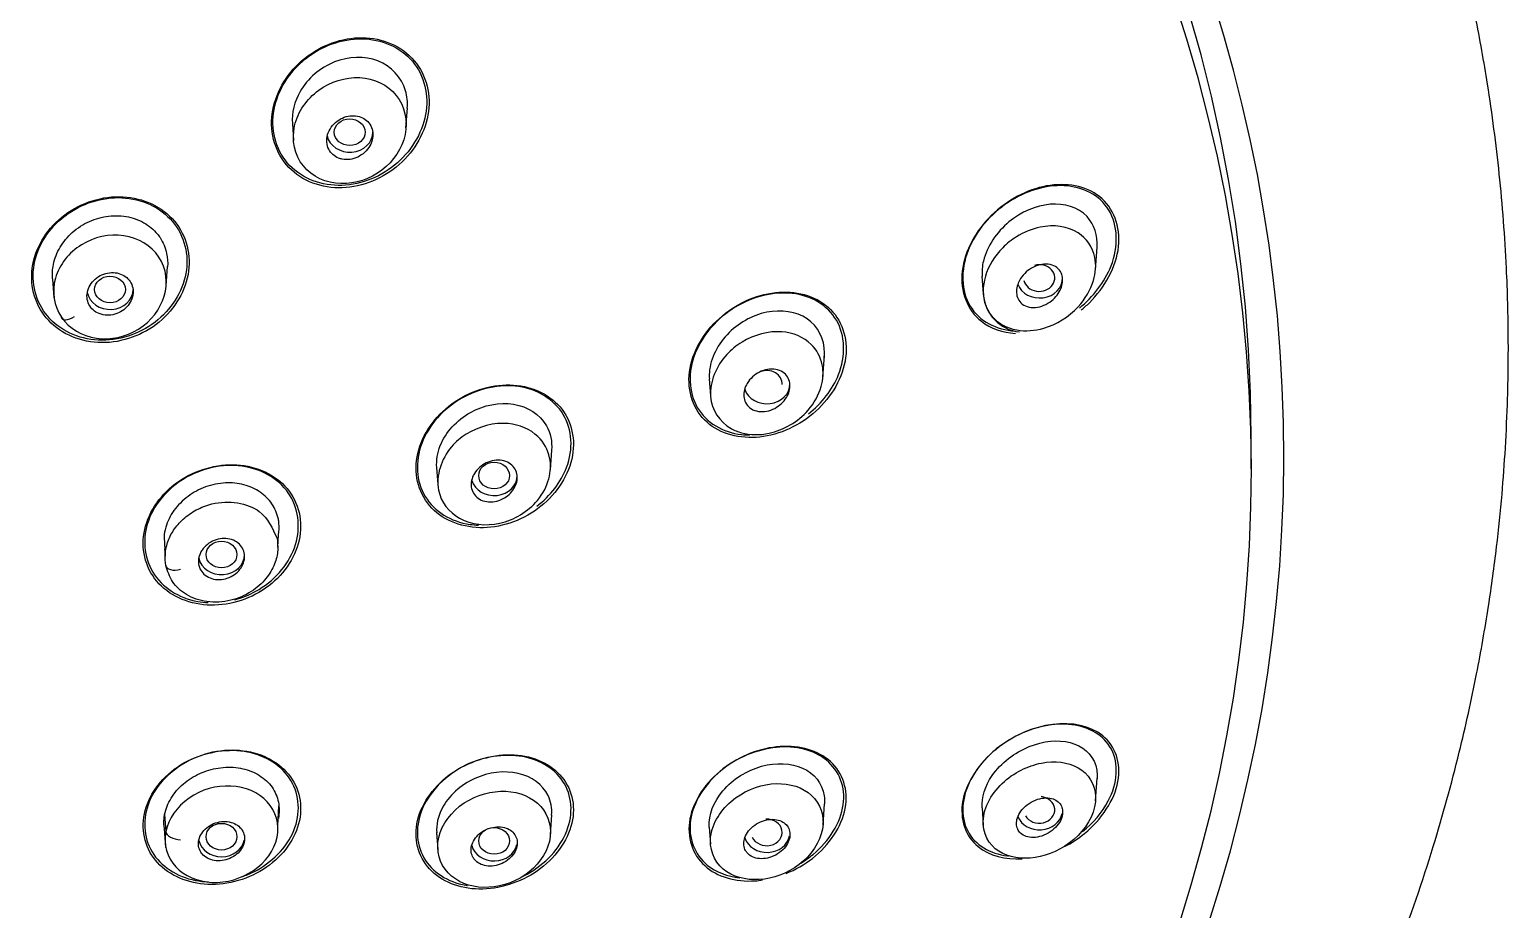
# Model space of a CAD drawing. Header units: millimetres. Extents: x -60 to 7633, y -2614 to 2146.
# Drawn here: x 223.64 to 262.09, y 1469.87 to 1492.76 of the extents above; entities that cross this region are included whole.
import ezdxf

# ---------------------------------------------------------------- set-up
doc = ezdxf.new("R2010")
doc.units = ezdxf.units.MM
doc.layers.get('0').update_dxf_attribs({"color": 250})

msp = doc.modelspace()

# ---------------------------------------------------------------- linework, layer by layer
at = {"linetype": 'Continuous'}
for p, q in [((233.426, 1490.198), (233.462, 1490.716)), ((230.471, 1490.316), (230.502, 1489.872)), ((251.356, 1486.511), (251.397, 1487.095)), ((224.237, 1486.275), (224.272, 1485.78)), ((227.193, 1486.096), (227.227, 1486.591)), ((248.404, 1486.342), (248.436, 1485.886)), ((244.268, 1483.724), (244.306, 1484.27)), ((241.314, 1483.674), (241.345, 1483.227)), ((255.4, 1481.328), (255.4, 1482.162)), ((237.18, 1481.305), (237.216, 1481.822)), ((234.223, 1481.367), (234.254, 1480.924)), ((227.134, 1479.559), (227.168, 1479.06)), ((230.093, 1479.298), (230.115, 1479.623)), ((227.15, 1479.251), (227.162, 1479.078)), ((251.358, 1472.7), (251.399, 1473.284)), ((230.09, 1472.056), (230.124, 1472.555)), ((244.27, 1472.072), (244.308, 1472.619)), ((248.405, 1472.518), (248.437, 1472.061)), ((227.15, 1472.342), (227.18, 1471.897)), ((237.181, 1471.814), (237.217, 1472.332)), ((227.142, 1471.977), (227.177, 1471.484)), ((234.224, 1471.87), (234.255, 1471.428)), ((241.314, 1472.014), (241.345, 1471.567))]:
    msp.add_line(p, q, dxfattribs=at)
msp.add_arc((249.492, 1485.943), 1.056, 183.5661, 263.9316, dxfattribs=at)
for centre, major_axis, ratio, start_param, end_param in [((204.6, 1481.714), (51.65, 0), 0.866025, -0.447532, 3.589125), ((204.6, 1481.328), (-50.8, 0), 0.866025, 1.920717, 6.283185), ((204.6, 1482.162), (-50.8, 0), 0.866025, 3.141593, 6.283185), ((231.966, 1490.089), (-0.6, 0), 0.866025, 0.181925, 3.141593), ((249.893, 1486.295), (-0.403, -0.004), 0.85929, 0.165129, 5.013997), ((249.901, 1486.296), (-0.6, 0), 0.866025, 0.322241, 3.141593), ((225.731, 1485.998), (-0.6, 0), 0.866025, 0.154754, 3.141593), ((224.748, 1485.423), (0.273, 0.181), 0.435091, 2.896534, 4.635972), ((242.806, 1483.544), (-0.402, -0.002), 0.862205, 3.087589, 5.142536), ((242.811, 1483.545), (-0.6, 0), 0.866025, 0.282147, 3.141593), ((235.72, 1481.158), (-0.6, 0), 0.866025, 0.24699, 3.141593), ((228.629, 1479.102), (-0.6, 0), 0.866025, 0.178967, 3.141593), ((227.501, 1478.875), (0.319, 0.072), 0.504722, 3.066, 4.805313), ((249.893, 1472.462), (-0.403, 0.004), 0.85929, 0.474707, 4.600845), ((242.806, 1471.876), (-0.402, 0.002), 0.862205, 0.371425, 4.775551), ((249.901, 1472.461), (-0.6, 0), 0.866025, 0.341937, 2.96706), ((227.502, 1471.853), (0.32, -0.066), 0.493556, 3.278085, 5.017523), ((228.629, 1471.763), (-0.6, 0), 0.866025, 0.196236, 2.96706), ((242.811, 1471.875), (-0.6, 0), 0.866025, 0.274767, 2.96706), ((235.72, 1471.653), (-0.6, 0), 0.866025, 0.223045, 2.96706)]:
    msp.add_ellipse(centre, major_axis=major_axis, ratio=ratio, start_param=start_param, end_param=end_param, dxfattribs=at)
for centre, major_axis, ratio in [((231.964, 1490.088), (-0.401, -0.003), 0.865107), ((225.73, 1485.998), (-0.4, -0.001), 0.865796), ((235.718, 1481.157), (-0.401, -0.001), 0.864317), ((228.629, 1479.102), (-0.4, 0), 0.865596), ((228.629, 1471.764), (-0.4, 0), 0.865596), ((235.718, 1471.654), (-0.401, 0.001), 0.864317)]:
    msp.add_ellipse(centre, major_axis=major_axis, ratio=ratio, dxfattribs=at)
for points, knots in [([(256.432, 1462.758), (257.027, 1463.893), (257.97, 1465.715), (259.21, 1468.703), (260.13, 1471.392), (260.798, 1473.81), (261.259, 1475.898), (261.573, 1477.685), (261.786, 1479.246), (261.927, 1480.615), (262.021, 1481.904), (262.081, 1483.254), (262.1, 1484.813), (262.048, 1486.763), (261.88, 1488.967), (261.594, 1491.147), (261.299, 1492.803), (260.997, 1494.241), (260.705, 1495.451), (260.363, 1496.701), (260.042, 1497.767), (259.7, 1498.817), (259.311, 1499.914), (258.842, 1501.136), (258.268, 1502.511), (257.528, 1504.123), (256.597, 1505.953), (255.555, 1507.789), (254.285, 1509.813), (252.695, 1512.089), (250.501, 1514.841), (248.042, 1517.491), (245.726, 1519.658), (243.828, 1521.27), (242.038, 1522.674), (240.367, 1523.874), (238.904, 1524.849), (237.778, 1525.563), (236.544, 1526.307), (235.023, 1527.171), (233.032, 1528.215), (230.694, 1529.318), (228.342, 1530.298), (226.097, 1531.129), (223.811, 1531.882), (221.236, 1532.614), (218.575, 1533.242), (215.756, 1533.781), (213.067, 1534.175), (210.221, 1534.47), (207.418, 1534.649), (205.628, 1534.672), (204.6, 1534.682)], [0, 0, 0, 0, 0.033457, 0.063683, 0.091751, 0.11646, 0.136812, 0.154281, 0.169601, 0.183091, 0.19488, 0.207521, 0.222736, 0.240841, 0.265067, 0.288317, 0.30576, 0.314616, 0.330171, 0.342643, 0.352374, 0.362683, 0.374813, 0.386244, 0.400544, 0.417932, 0.43754, 0.459762, 0.478723, 0.505845, 0.538076, 0.577825, 0.607078, 0.625944, 0.646123, 0.66941, 0.68198, 0.69385, 0.705477, 0.720802, 0.74094, 0.765802, 0.789859, 0.808653, 0.829155, 0.853345, 0.879059, 0.900803, 0.928424, 0.949823, 0.97568, 1, 1, 1, 1]), ([(233.578, 1492.018), (233.233, 1492.379), (232.717, 1492.565), (231.664, 1492.526), (231.125, 1492.304), (230.3, 1491.58), (230.017, 1491.084), (229.879, 1490.047), (230.035, 1489.535), (230.724, 1488.812), (231.239, 1488.623), (232.302, 1488.661), (232.84, 1488.885), (233.659, 1489.608), (233.944, 1490.114), (234.077, 1491.138), (233.923, 1491.656), (233.578, 1492.018)], [0, 0, 0, 0, 0.125, 0.125, 0.25, 0.25, 0.375, 0.375, 0.5, 0.5, 0.625, 0.625, 0.75, 0.75, 0.875, 0.875, 1, 1, 1, 1]), ([(233.532, 1492), (233.195, 1492.353), (232.692, 1492.536), (231.663, 1492.498), (231.136, 1492.282), (230.33, 1491.577), (230.052, 1491.093), (229.915, 1490.081), (230.065, 1489.58), (230.736, 1488.872), (231.239, 1488.686), (232.278, 1488.723), (232.803, 1488.941), (233.604, 1489.645), (233.883, 1490.139), (234.017, 1491.138), (233.868, 1491.646), (233.532, 1492)], [0, 0, 0, 0, 0.125, 0.125, 0.25, 0.25, 0.375, 0.375, 0.5, 0.5, 0.625, 0.625, 0.75, 0.75, 0.875, 0.875, 1, 1, 1, 1]), ([(233.414, 1491.167), (233.312, 1491.522), (233.041, 1491.805), (232.352, 1492.077), (231.936, 1492.061), (231.191, 1491.767), (230.87, 1491.488), (230.523, 1490.886), (230.454, 1490.592), (230.472, 1490.313)], [0, 0, 0, 0, 0.125, 0.125, 0.25, 0.25, 0.375, 0.375, 0.4694942, 0.4694942, 0.4694942, 0.4694942]), ([(232.222, 1491.508), (231.844, 1491.525), (231.465, 1491.405), (230.847, 1490.951), (230.615, 1490.626), (230.447, 1489.883), (230.525, 1489.494), (230.989, 1488.926), (231.354, 1488.761), (232.114, 1488.74), (232.495, 1488.868), (233.106, 1489.338), (233.327, 1489.664), (233.477, 1490.39), (233.399, 1490.766), (232.949, 1491.323), (232.599, 1491.49), (232.222, 1491.508)], [0, 0, 0, 0, 0.125, 0.125, 0.25, 0.25, 0.375, 0.375, 0.5, 0.5, 0.625, 0.625, 0.75, 0.75, 0.875, 0.875, 1, 1, 1, 1]), ([(231.769, 1489.386), (231.834, 1489.373), (231.903, 1489.372), (231.971, 1489.381), (232.039, 1489.391), (232.107, 1489.411), (232.171, 1489.441), (232.236, 1489.472), (232.297, 1489.514), (232.35, 1489.563), (232.404, 1489.612), (232.451, 1489.671), (232.487, 1489.733), (232.521, 1489.795), (232.546, 1489.863), (232.558, 1489.931), (232.569, 1489.996), (232.569, 1490.063), (232.557, 1490.126), (232.545, 1490.185), (232.522, 1490.243), (232.489, 1490.293), (232.458, 1490.342), (232.416, 1490.386), (232.369, 1490.42), (232.321, 1490.454), (232.266, 1490.48), (232.208, 1490.496), (232.149, 1490.513), (232.085, 1490.52), (232.021, 1490.517), (231.954, 1490.514), (231.886, 1490.5), (231.822, 1490.476), (231.756, 1490.452), (231.691, 1490.417), (231.634, 1490.373), (231.576, 1490.329), (231.524, 1490.275), (231.482, 1490.216), (231.441, 1490.157), (231.409, 1490.091), (231.389, 1490.024), (231.37, 1489.959), (231.363, 1489.89), (231.368, 1489.825), (231.373, 1489.763), (231.389, 1489.702), (231.416, 1489.647), (231.442, 1489.595), (231.479, 1489.547), (231.522, 1489.507), (231.565, 1489.468), (231.617, 1489.436), (231.672, 1489.414), (231.703, 1489.402), (231.736, 1489.392), (231.769, 1489.386)], [0, 0, 0, 0, 0.054975, 0.054975, 0.054975, 0.109842, 0.109842, 0.109842, 0.166333, 0.166333, 0.166333, 0.223773, 0.223773, 0.223773, 0.280456, 0.280456, 0.280456, 0.334967, 0.334967, 0.334967, 0.386992, 0.386992, 0.386992, 0.437402, 0.437402, 0.437402, 0.487674, 0.487674, 0.487674, 0.539228, 0.539228, 0.539228, 0.592963, 0.592963, 0.592963, 0.648947, 0.648947, 0.648947, 0.706276, 0.706276, 0.706276, 0.763329, 0.763329, 0.763329, 0.818535, 0.818535, 0.818535, 0.871248, 0.871248, 0.871248, 0.922032, 0.922032, 0.922032, 0.972222, 0.972222, 0.972222, 1, 1, 1, 1]), ([(251.459, 1488.412), (251.096, 1488.697), (250.591, 1488.782), (249.574, 1488.596), (249.061, 1488.326), (248.245, 1487.53), (247.951, 1487), (247.831, 1485.947), (248.027, 1485.454), (248.63, 1484.978), (248.941, 1484.874), (249.273, 1484.855)], [0, 0, 0, 0, 0.125, 0.125, 0.25, 0.25, 0.375, 0.375, 0.5, 0.5, 0.5840697, 0.5840697, 0.5840697, 0.5840697]), ([(251.701, 1488.063), (251.459, 1488.457), (251.019, 1488.672), (250.064, 1488.72), (249.541, 1488.563), (248.629, 1487.96), (248.244, 1487.519), (247.843, 1486.504), (247.86, 1485.956), (248.335, 1485.171), (248.778, 1484.945), (249.263, 1484.917), (249.266, 1484.917), (249.269, 1484.917)], [0, 0, 0, 0, 0.125, 0.125, 0.25, 0.25, 0.375, 0.375, 0.5, 0.5, 0.625, 0.625, 0.6258524, 0.6258524, 0.6258524, 0.6258524]), ([(227.345, 1487.841), (227.005, 1488.203), (226.497, 1488.408), (225.438, 1488.414), (224.893, 1488.218), (224.054, 1487.53), (223.774, 1487.047), (223.642, 1486.055), (223.796, 1485.55), (224.475, 1484.825), (224.982, 1484.618), (226.05, 1484.61), (226.595, 1484.81), (227.424, 1485.492), (227.708, 1485.981), (227.838, 1486.974), (227.685, 1487.478), (227.345, 1487.841)], [0, 0, 0, 0, 0.125, 0.125, 0.25, 0.25, 0.375, 0.375, 0.5, 0.5, 0.625, 0.625, 0.75, 0.75, 0.875, 0.875, 1, 1, 1, 1]), ([(227.293, 1487.835), (226.959, 1488.188), (226.461, 1488.385), (225.427, 1488.386), (224.896, 1488.193), (224.079, 1487.517), (223.807, 1487.045), (223.683, 1486.075), (223.836, 1485.584), (224.503, 1484.879), (224.999, 1484.68), (226.043, 1484.677), (226.574, 1484.874), (227.38, 1485.544), (227.655, 1486.022), (227.779, 1486.991), (227.627, 1487.483), (227.293, 1487.835)], [0, 0, 0, 0, 0.125, 0.125, 0.25, 0.25, 0.375, 0.375, 0.5, 0.5, 0.625, 0.625, 0.75, 0.75, 0.875, 0.875, 1, 1, 1, 1]), ([(251.395, 1487.091), (251.415, 1487.402), (251.322, 1487.692), (250.903, 1488.139), (250.544, 1488.244), (249.808, 1488.181), (249.423, 1488.016), (248.788, 1487.492), (248.533, 1487.122), (248.409, 1486.603), (248.399, 1486.467), (248.409, 1486.337)], [0.0238098, 0.0238098, 0.0238098, 0.0238098, 0.125, 0.125, 0.25, 0.25, 0.375, 0.375, 0.5, 0.5, 0.5438631, 0.5438631, 0.5438631, 0.5438631]), ([(250.982, 1485.46), (251.055, 1485.52), (251.127, 1485.583), (251.601, 1486.05), (251.896, 1486.59), (252.014, 1487.633), (251.823, 1488.128), (251.459, 1488.412)], [0.7289582, 0.7289582, 0.7289582, 0.7289582, 0.75, 0.75, 0.875, 0.875, 1, 1, 1, 1]), ([(224.238, 1486.271), (224.228, 1486.377), (224.231, 1486.486), (224.248, 1486.592), (224.273, 1486.748), (224.327, 1486.903), (224.406, 1487.046), (224.483, 1487.186), (224.584, 1487.318), (224.702, 1487.432), (224.828, 1487.555), (224.978, 1487.661), (225.138, 1487.74), (225.293, 1487.815), (225.461, 1487.868), (225.629, 1487.895), (225.803, 1487.923), (225.983, 1487.925), (226.152, 1487.895), (226.313, 1487.867), (226.47, 1487.811), (226.607, 1487.733), (226.743, 1487.656), (226.865, 1487.555), (226.961, 1487.438), (226.985, 1487.408), (227.008, 1487.377), (227.03, 1487.345)], [0.1413705, 0.1413705, 0.1413705, 0.1413705, 0.2148178, 0.2148178, 0.2148178, 0.3218602, 0.3218602, 0.3218602, 0.426387, 0.426387, 0.426387, 0.5392035, 0.5392035, 0.5392035, 0.6476038, 0.6476038, 0.6476038, 0.7600563, 0.7600563, 0.7600563, 0.8676449, 0.8676449, 0.8676449, 0.9734223, 0.9734223, 0.9734223, 1, 1, 1, 1]), ([(250.937, 1485.512), (251.294, 1485.803), (251.594, 1486.188), (251.956, 1487.111), (251.944, 1487.67), (251.701, 1488.063)], [0.7705181, 0.7705181, 0.7705181, 0.7705181, 0.875, 0.875, 1, 1, 1, 1]), ([(227, 1486.839), (226.799, 1487.141), (226.473, 1487.336), (225.707, 1487.45), (225.32, 1487.364), (224.656, 1486.954), (224.414, 1486.646), (224.211, 1485.939), (224.273, 1485.567), (224.465, 1485.276)], [0, 0, 0, 0, 0.25, 0.25, 0.5, 0.5, 0.75, 0.75, 1, 1, 1, 1]), ([(250.903, 1485.548), (250.659, 1485.284), (250.107, 1484.945), (249.383, 1484.895), (248.827, 1485.09), (248.417, 1485.551), (248.414, 1486.363), (248.82, 1487.008), (249.354, 1487.429), (250.048, 1487.717), (250.928, 1487.608), (251.398, 1486.934), (251.346, 1486.18), (251.087, 1485.747), (250.903, 1485.548)], [0, 0, 0, 0, 0.111973, 0.193359, 0.243142, 0.327374, 0.416007, 0.508194, 0.556146, 0.629207, 0.74826, 0.846003, 0.915799, 1, 1, 1, 1]), ([(227.03, 1487.345), (227.113, 1487.221), (227.171, 1487.079), (227.202, 1486.933), (227.226, 1486.821), (227.234, 1486.704), (227.227, 1486.587)], [0, 0, 0, 0, 0.1049425, 0.1049425, 0.1049425, 0.1850078, 0.1850078, 0.1850078, 0.1850078]), ([(224.465, 1485.276), (224.667, 1484.979), (224.999, 1484.785), (225.751, 1484.677), (226.139, 1484.761), (227.135, 1485.378), (227.409, 1486.227), (227, 1486.839)], [0, 0, 0, 0, 0.25, 0.25, 0.5, 0.5, 1, 1, 1, 1]), ([(249.38, 1486.233), (249.415, 1486.298), (249.461, 1486.36), (249.514, 1486.413), (249.566, 1486.467), (249.626, 1486.513), (249.689, 1486.551), (249.757, 1486.591), (249.83, 1486.621), (249.902, 1486.639), (249.977, 1486.658), (250.054, 1486.664), (250.126, 1486.656), (250.195, 1486.648), (250.262, 1486.626), (250.318, 1486.591), (250.368, 1486.559), (250.412, 1486.516), (250.443, 1486.464), (250.47, 1486.419), (250.489, 1486.365), (250.497, 1486.309), (250.504, 1486.256), (250.502, 1486.2), (250.492, 1486.144), (250.481, 1486.087), (250.461, 1486.03), (250.434, 1485.977), (250.406, 1485.919), (250.369, 1485.864), (250.326, 1485.814), (250.279, 1485.76), (250.225, 1485.711), (250.167, 1485.67), (250.103, 1485.625), (250.033, 1485.589), (249.962, 1485.565), (249.888, 1485.54), (249.81, 1485.526), (249.737, 1485.527), (249.665, 1485.527), (249.594, 1485.542), (249.532, 1485.57), (249.476, 1485.596), (249.425, 1485.635), (249.387, 1485.683), (249.353, 1485.726), (249.328, 1485.778), (249.314, 1485.833), (249.302, 1485.885), (249.298, 1485.941), (249.304, 1485.997), (249.31, 1486.053), (249.325, 1486.11), (249.347, 1486.164), (249.357, 1486.187), (249.368, 1486.21), (249.38, 1486.233)], [0, 0, 0, 0, 0.056664, 0.056664, 0.056664, 0.113057, 0.113057, 0.113057, 0.174093, 0.174093, 0.174093, 0.237763, 0.237763, 0.237763, 0.299225, 0.299225, 0.299225, 0.354385, 0.354385, 0.354385, 0.403047, 0.403047, 0.403047, 0.448343, 0.448343, 0.448343, 0.493993, 0.493993, 0.493993, 0.54296, 0.54296, 0.54296, 0.597163, 0.597163, 0.597163, 0.656959, 0.656959, 0.656959, 0.720299, 0.720299, 0.720299, 0.782719, 0.782719, 0.782719, 0.839638, 0.839638, 0.839638, 0.889793, 0.889793, 0.889793, 0.93566, 0.93566, 0.93566, 0.980913, 0.980913, 0.980913, 1, 1, 1, 1]), ([(225.553, 1485.338), (225.618, 1485.326), (225.687, 1485.324), (225.755, 1485.333), (225.822, 1485.341), (225.89, 1485.361), (225.953, 1485.39), (226.016, 1485.419), (226.076, 1485.459), (226.127, 1485.505), (226.179, 1485.552), (226.223, 1485.607), (226.257, 1485.666), (226.29, 1485.724), (226.313, 1485.788), (226.324, 1485.852), (226.334, 1485.915), (226.333, 1485.979), (226.321, 1486.04), (226.309, 1486.099), (226.285, 1486.156), (226.252, 1486.206), (226.22, 1486.256), (226.177, 1486.3), (226.128, 1486.335), (226.078, 1486.37), (226.021, 1486.397), (225.961, 1486.415), (225.9, 1486.432), (225.834, 1486.44), (225.769, 1486.437), (225.702, 1486.435), (225.634, 1486.422), (225.57, 1486.399), (225.504, 1486.376), (225.441, 1486.343), (225.386, 1486.301), (225.329, 1486.26), (225.279, 1486.209), (225.24, 1486.153), (225.2, 1486.097), (225.17, 1486.036), (225.152, 1485.972), (225.134, 1485.91), (225.128, 1485.845), (225.133, 1485.783), (225.138, 1485.722), (225.155, 1485.662), (225.182, 1485.608), (225.209, 1485.555), (225.246, 1485.506), (225.291, 1485.466), (225.335, 1485.425), (225.389, 1485.393), (225.446, 1485.369), (225.48, 1485.356), (225.516, 1485.345), (225.553, 1485.338)], [0, 0, 0, 0, 0.054469, 0.054469, 0.054469, 0.108884, 0.108884, 0.108884, 0.164085, 0.164085, 0.164085, 0.219705, 0.219705, 0.219705, 0.274884, 0.274884, 0.274884, 0.328941, 0.328941, 0.328941, 0.381729, 0.381729, 0.381729, 0.433685, 0.433685, 0.433685, 0.485587, 0.485587, 0.485587, 0.538206, 0.538206, 0.538206, 0.592006, 0.592006, 0.592006, 0.646967, 0.646967, 0.646967, 0.702554, 0.702554, 0.702554, 0.757931, 0.757931, 0.757931, 0.81234, 0.81234, 0.81234, 0.865484, 0.865484, 0.865484, 0.917646, 0.917646, 0.917646, 0.96951, 0.96951, 0.96951, 1, 1, 1, 1]), ([(244.404, 1485.536), (244.053, 1485.847), (243.552, 1485.975), (242.514, 1485.86), (241.991, 1485.621), (241.159, 1484.872), (240.865, 1484.364), (240.732, 1483.35), (240.906, 1482.855), (241.602, 1482.235), (242.11, 1482.102), (243.143, 1482.216), (243.668, 1482.456), (244.498, 1483.207), (244.791, 1483.714), (244.926, 1484.737), (244.755, 1485.224), (244.404, 1485.536)], [0, 0, 0, 0, 0.125, 0.125, 0.25, 0.25, 0.375, 0.375, 0.5, 0.5, 0.625, 0.625, 0.75, 0.75, 0.875, 0.875, 1, 1, 1, 1]), ([(244.619, 1485.196), (244.385, 1485.595), (243.957, 1485.839), (242.985, 1485.948), (242.451, 1485.816), (241.529, 1485.258), (241.14, 1484.823), (240.755, 1483.856), (240.77, 1483.325), (241.233, 1482.531), (241.666, 1482.279), (242.219, 1482.216), (242.287, 1482.212), (242.355, 1482.211)], [0, 0, 0, 0, 0.125, 0.125, 0.25, 0.25, 0.375, 0.375, 0.5, 0.5, 0.625, 0.625, 0.6422415, 0.6422415, 0.6422415, 0.6422415]), ([(244.3, 1484.203), (244.347, 1484.58), (244.212, 1484.933), (243.7, 1485.38), (243.328, 1485.47), (242.568, 1485.382), (242.186, 1485.202), (241.581, 1484.654), (241.369, 1484.278), (241.312, 1483.827), (241.31, 1483.748), (241.316, 1483.67)], [0, 0, 0, 0, 0.125, 0.125, 0.25, 0.25, 0.375, 0.375, 0.5, 0.5, 0.5270248, 0.5270248, 0.5270248, 0.5270248]), ([(243.892, 1482.76), (244.236, 1483.032), (244.52, 1483.392), (244.866, 1484.266), (244.852, 1484.798), (244.619, 1485.196)], [0.774214, 0.774214, 0.774214, 0.774214, 0.875, 0.875, 1, 1, 1, 1]), ([(243.881, 1482.855), (243.62, 1482.558), (243.004, 1482.198), (242.269, 1482.212), (241.644, 1482.462), (241.153, 1483.191), (241.562, 1484.174), (242.306, 1484.772), (243.176, 1485.008), (243.972, 1484.674), (244.3, 1484.078), (244.263, 1483.437), (244.042, 1483.038), (243.881, 1482.855)], [0, 0, 0, 0, 0.12642, 0.208829, 0.245518, 0.371255, 0.502916, 0.55779, 0.676113, 0.778035, 0.854155, 0.922167, 1, 1, 1, 1]), ([(242.299, 1483.555), (242.336, 1483.616), (242.383, 1483.674), (242.437, 1483.723), (242.49, 1483.772), (242.552, 1483.814), (242.615, 1483.846), (242.682, 1483.88), (242.754, 1483.904), (242.825, 1483.917), (242.897, 1483.93), (242.971, 1483.931), (243.039, 1483.919), (243.105, 1483.908), (243.169, 1483.884), (243.222, 1483.849), (243.272, 1483.816), (243.315, 1483.773), (243.347, 1483.723), (243.376, 1483.676), (243.396, 1483.622), (243.405, 1483.565), (243.414, 1483.511), (243.412, 1483.453), (243.401, 1483.396), (243.39, 1483.338), (243.369, 1483.28), (243.341, 1483.226), (243.311, 1483.169), (243.272, 1483.115), (243.227, 1483.067), (243.179, 1483.016), (243.123, 1482.97), (243.063, 1482.933), (243, 1482.894), (242.93, 1482.864), (242.861, 1482.845), (242.789, 1482.825), (242.715, 1482.817), (242.644, 1482.821), (242.575, 1482.826), (242.507, 1482.842), (242.448, 1482.871), (242.393, 1482.898), (242.343, 1482.936), (242.304, 1482.983), (242.269, 1483.026), (242.242, 1483.078), (242.227, 1483.134), (242.212, 1483.186), (242.207, 1483.244), (242.213, 1483.301), (242.218, 1483.358), (242.233, 1483.417), (242.257, 1483.472), (242.269, 1483.5), (242.283, 1483.528), (242.299, 1483.555)], [0, 0, 0, 0, 0.05598, 0.05598, 0.05598, 0.111785, 0.111785, 0.111785, 0.170385, 0.170385, 0.170385, 0.230442, 0.230442, 0.230442, 0.288947, 0.288947, 0.288947, 0.343524, 0.343524, 0.343524, 0.393971, 0.393971, 0.393971, 0.442095, 0.442095, 0.442095, 0.490364, 0.490364, 0.490364, 0.540912, 0.540912, 0.540912, 0.595048, 0.595048, 0.595048, 0.652838, 0.652838, 0.652838, 0.712748, 0.712748, 0.712748, 0.77194, 0.77194, 0.77194, 0.827709, 0.827709, 0.827709, 0.879219, 0.879219, 0.879219, 0.927808, 0.927808, 0.927808, 0.975827, 0.975827, 0.975827, 1, 1, 1, 1]), ([(237.372, 1483.008), (237.044, 1483.349), (236.548, 1483.526), (235.511, 1483.501), (234.966, 1483.3), (234.11, 1482.618), (233.801, 1482.139), (233.626, 1481.142), (233.771, 1480.65), (234.422, 1479.971), (234.921, 1479.79), (235.96, 1479.813), (236.502, 1480.014), (237.361, 1480.701), (237.668, 1481.182), (237.842, 1482.176), (237.701, 1482.667), (237.372, 1483.008)], [0, 0, 0, 0, 0.125, 0.125, 0.25, 0.25, 0.375, 0.375, 0.5, 0.5, 0.625, 0.625, 0.75, 0.75, 0.875, 0.875, 1, 1, 1, 1]), ([(237.513, 1482.747), (237.275, 1483.142), (236.844, 1483.4), (235.868, 1483.541), (235.322, 1483.427), (234.395, 1482.89), (234.018, 1482.471), (233.657, 1481.519), (233.688, 1481.011), (234.164, 1480.22), (234.596, 1479.959), (235.162, 1479.877), (235.237, 1479.87), (235.313, 1479.868)], [0, 0, 0, 0, 0.125, 0.125, 0.25, 0.25, 0.375, 0.375, 0.5, 0.5, 0.625, 0.625, 0.6439089, 0.6439089, 0.6439089, 0.6439089]), ([(234.226, 1481.364), (234.214, 1481.552), (234.245, 1481.748), (234.458, 1482.289), (234.751, 1482.601), (235.45, 1482.994), (235.861, 1483.071), (236.588, 1482.953), (236.904, 1482.751), (237.077, 1482.452)], [0.5589227, 0.5589227, 0.5589227, 0.5589227, 0.625, 0.625, 0.75, 0.75, 0.875, 0.875, 1, 1, 1, 1]), ([(236.843, 1480.512), (236.601, 1480.222), (235.89, 1479.79), (234.756, 1479.924), (234.087, 1480.787), (234.393, 1481.759), (235.141, 1482.39), (236.048, 1482.629), (236.875, 1482.266), (237.208, 1481.668), (237.179, 1481.051), (236.984, 1480.681), (236.843, 1480.512)], [0, 0, 0, 0, 0.124231, 0.245918, 0.361472, 0.500022, 0.5553, 0.679153, 0.781214, 0.861199, 0.927366, 1, 1, 1, 1]), ([(236.828, 1480.363), (237.178, 1480.627), (237.458, 1480.984), (237.781, 1481.84), (237.752, 1482.353), (237.513, 1482.747)], [0.7727777, 0.7727777, 0.7727777, 0.7727777, 0.875, 0.875, 1, 1, 1, 1]), ([(230.275, 1480.885), (229.948, 1481.234), (229.452, 1481.432), (228.405, 1481.448), (227.852, 1481.265), (226.999, 1480.616), (226.696, 1480.149), (226.534, 1479.18), (226.677, 1478.695), (227.33, 1477.995), (227.829, 1477.794), (228.876, 1477.776), (229.429, 1477.96), (230.283, 1478.613), (230.584, 1479.079), (230.746, 1480.055), (230.603, 1480.536), (230.275, 1480.885)], [0, 0, 0, 0, 0.125, 0.125, 0.25, 0.25, 0.375, 0.375, 0.5, 0.5, 0.625, 0.625, 0.75, 0.75, 0.875, 0.875, 1, 1, 1, 1]), ([(230.414, 1480.632), (230.173, 1481.027), (229.743, 1481.299), (228.758, 1481.474), (228.203, 1481.377), (227.278, 1480.87), (226.906, 1480.461), (226.565, 1479.536), (226.604, 1479.039), (227.083, 1478.249), (227.512, 1477.973), (228.1, 1477.868), (228.19, 1477.858), (228.282, 1477.853)], [0, 0, 0, 0, 0.125, 0.125, 0.25, 0.25, 0.375, 0.375, 0.5, 0.5, 0.625, 0.625, 0.64738, 0.64738, 0.64738, 0.64738]), ([(235.204, 1481.211), (235.24, 1481.27), (235.286, 1481.324), (235.338, 1481.371), (235.39, 1481.417), (235.451, 1481.457), (235.514, 1481.487), (235.579, 1481.518), (235.649, 1481.54), (235.718, 1481.55), (235.788, 1481.561), (235.859, 1481.561), (235.926, 1481.549), (235.992, 1481.538), (236.055, 1481.515), (236.109, 1481.482), (236.161, 1481.45), (236.206, 1481.409), (236.241, 1481.36), (236.274, 1481.314), (236.297, 1481.26), (236.31, 1481.204), (236.322, 1481.149), (236.323, 1481.09), (236.314, 1481.032), (236.305, 1480.974), (236.286, 1480.915), (236.258, 1480.86), (236.229, 1480.804), (236.191, 1480.75), (236.146, 1480.702), (236.099, 1480.653), (236.043, 1480.609), (235.984, 1480.574), (235.922, 1480.538), (235.855, 1480.51), (235.787, 1480.493), (235.717, 1480.475), (235.645, 1480.469), (235.576, 1480.473), (235.508, 1480.478), (235.442, 1480.494), (235.383, 1480.521), (235.326, 1480.547), (235.274, 1480.584), (235.233, 1480.628), (235.194, 1480.671), (235.164, 1480.722), (235.145, 1480.777), (235.126, 1480.829), (235.118, 1480.887), (235.12, 1480.946), (235.123, 1481.003), (235.136, 1481.063), (235.158, 1481.119), (235.171, 1481.151), (235.186, 1481.182), (235.204, 1481.211)], [0, 0, 0, 0, 0.054975, 0.054975, 0.054975, 0.109842, 0.109842, 0.109842, 0.166333, 0.166333, 0.166333, 0.223773, 0.223773, 0.223773, 0.280456, 0.280456, 0.280456, 0.334967, 0.334967, 0.334967, 0.386992, 0.386992, 0.386992, 0.437402, 0.437402, 0.437402, 0.487674, 0.487674, 0.487674, 0.539228, 0.539228, 0.539228, 0.592963, 0.592963, 0.592963, 0.648947, 0.648947, 0.648947, 0.706276, 0.706276, 0.706276, 0.763329, 0.763329, 0.763329, 0.818535, 0.818535, 0.818535, 0.871248, 0.871248, 0.871248, 0.922032, 0.922032, 0.922032, 0.972222, 0.972222, 0.972222, 1, 1, 1, 1]), ([(230.107, 1480.024), (230.078, 1480.165), (230.02, 1480.301), (229.939, 1480.419), (229.859, 1480.538), (229.754, 1480.643), (229.633, 1480.727), (229.509, 1480.814), (229.363, 1480.878), (229.209, 1480.918), (229.059, 1480.957), (228.896, 1480.973), (228.734, 1480.965), (228.56, 1480.958), (228.381, 1480.922), (228.214, 1480.86), (228.052, 1480.801), (227.897, 1480.717), (227.76, 1480.615), (227.618, 1480.511), (227.49, 1480.384), (227.391, 1480.245), (227.296, 1480.111), (227.224, 1479.962), (227.181, 1479.811), (227.157, 1479.727), (227.141, 1479.642), (227.134, 1479.556)], [0, 0, 0, 0, 0.1049425, 0.1049425, 0.1049425, 0.2096355, 0.2096355, 0.2096355, 0.3172255, 0.3172255, 0.3172255, 0.4224839, 0.4224839, 0.4224839, 0.5360354, 0.5360354, 0.5360354, 0.6450683, 0.6450683, 0.6450683, 0.7578803, 0.7578803, 0.7578803, 0.8664607, 0.8664607, 0.8664607, 0.9269589, 0.9269589, 0.9269589, 0.9269589]), ([(227.18, 1478.815), (227.17, 1478.912), (227.148, 1479.112), (227.218, 1479.429), (227.372, 1479.747), (227.627, 1480.04), (227.971, 1480.28), (228.642, 1480.545), (229.673, 1480.404), (229.954, 1479.789), (230.073, 1479.528)], [0, 0, 0, 0, 0.072925, 0.150458, 0.232599, 0.319218, 0.41072, 0.50669, 0.791111, 1, 1, 1, 1]), ([(228.972, 1477.929), (229.163, 1477.979), (229.348, 1478.052), (229.985, 1478.403), (230.356, 1478.819), (230.692, 1479.736), (230.655, 1480.237), (230.414, 1480.632)], [0.7031489, 0.7031489, 0.7031489, 0.7031489, 0.75, 0.75, 0.875, 0.875, 1, 1, 1, 1]), ([(230.115, 1479.619), (230.13, 1479.718), (230.133, 1479.817), (230.123, 1479.914), (230.12, 1479.951), (230.114, 1479.988), (230.107, 1480.024)], [0.90386575, 0.90386575, 0.90386575, 0.90386575, 0.9734223, 0.9734223, 0.9734223, 1, 1, 1, 1]), ([(230.073, 1479.528), (230.085, 1479.426), (230.111, 1479.204), (230.019, 1478.838), (229.797, 1478.453), (229.404, 1478.108), (228.863, 1477.871), (228.251, 1477.841), (227.71, 1478.026), (227.327, 1478.371), (227.228, 1478.671), (227.18, 1478.815)], [0, 0, 0, 0, 0.076077, 0.164347, 0.264548, 0.376745, 0.501002, 0.638016, 0.766904, 0.887648, 1, 1, 1, 1]), ([(228.125, 1479.219), (228.161, 1479.274), (228.209, 1479.324), (228.262, 1479.367), (228.316, 1479.409), (228.377, 1479.444), (228.441, 1479.47), (228.505, 1479.496), (228.575, 1479.513), (228.643, 1479.519), (228.712, 1479.525), (228.781, 1479.52), (228.846, 1479.505), (228.91, 1479.49), (228.97, 1479.464), (229.023, 1479.43), (229.074, 1479.396), (229.118, 1479.353), (229.152, 1479.304), (229.185, 1479.256), (229.208, 1479.202), (229.22, 1479.145), (229.232, 1479.089), (229.232, 1479.029), (229.223, 1478.971), (229.213, 1478.912), (229.192, 1478.853), (229.162, 1478.799), (229.131, 1478.744), (229.091, 1478.692), (229.043, 1478.647), (228.995, 1478.6), (228.938, 1478.56), (228.877, 1478.529), (228.815, 1478.498), (228.748, 1478.475), (228.68, 1478.463), (228.612, 1478.45), (228.541, 1478.448), (228.474, 1478.457), (228.408, 1478.465), (228.344, 1478.485), (228.287, 1478.513), (228.231, 1478.542), (228.181, 1478.58), (228.141, 1478.625), (228.102, 1478.669), (228.072, 1478.721), (228.053, 1478.776), (228.035, 1478.83), (228.027, 1478.889), (228.03, 1478.948), (228.033, 1479.006), (228.048, 1479.066), (228.072, 1479.122), (228.086, 1479.155), (228.104, 1479.188), (228.125, 1479.219)], [0, 0, 0, 0, 0.054469, 0.054469, 0.054469, 0.108884, 0.108884, 0.108884, 0.164085, 0.164085, 0.164085, 0.219705, 0.219705, 0.219705, 0.274884, 0.274884, 0.274884, 0.328941, 0.328941, 0.328941, 0.381729, 0.381729, 0.381729, 0.433685, 0.433685, 0.433685, 0.485587, 0.485587, 0.485587, 0.538206, 0.538206, 0.538206, 0.592006, 0.592006, 0.592006, 0.646967, 0.646967, 0.646967, 0.702554, 0.702554, 0.702554, 0.757931, 0.757931, 0.757931, 0.81234, 0.81234, 0.81234, 0.865484, 0.865484, 0.865484, 0.917646, 0.917646, 0.917646, 0.96951, 0.96951, 0.96951, 1, 1, 1, 1]), ([(251.542, 1474.389), (250.888, 1474.917), (249.656, 1474.761), (248.334, 1473.688), (247.996, 1473.185), (247.816, 1472.219), (247.978, 1471.774), (248.595, 1471.269), (249.008, 1471.162), (249.45, 1471.188)], [0, 0, 0, 0, 0.25, 0.25, 0.375, 0.375, 0.5, 0.5, 0.6122707, 0.6122707, 0.6122707, 0.6122707]), ([(251.769, 1474.037), (251.575, 1474.403), (251.19, 1474.62), (250.289, 1474.731), (249.765, 1474.626), (248.805, 1474.128), (248.36, 1473.72), (247.868, 1472.792), (247.84, 1472.281), (248.225, 1471.545), (248.613, 1471.322), (249.073, 1471.265), (249.082, 1471.264), (249.09, 1471.263)], [0, 0, 0, 0, 0.125, 0.125, 0.25, 0.25, 0.375, 0.375, 0.5, 0.5, 0.625, 0.625, 0.6273276, 0.6273276, 0.6273276, 0.6273276]), ([(250.552, 1471.507), (250.734, 1471.603), (250.91, 1471.718), (251.509, 1472.208), (251.85, 1472.713), (252.031, 1473.685), (251.869, 1474.124), (251.542, 1474.389)], [0.7036257, 0.7036257, 0.7036257, 0.7036257, 0.75, 0.75, 0.875, 0.875, 1, 1, 1, 1]), ([(230.313, 1473.455), (230.002, 1473.795), (229.522, 1473.996), (228.481, 1474.04), (227.921, 1473.878), (227.041, 1473.272), (226.721, 1472.824), (226.528, 1471.897), (226.657, 1471.427), (227.274, 1470.751), (227.758, 1470.545), (228.797, 1470.501), (229.355, 1470.662), (230.24, 1471.274), (230.559, 1471.723), (230.752, 1472.651), (230.625, 1473.116), (230.313, 1473.455)], [0, 0, 0, 0, 0.125, 0.125, 0.25, 0.25, 0.375, 0.375, 0.5, 0.5, 0.625, 0.625, 0.75, 0.75, 0.875, 0.875, 1, 1, 1, 1]), ([(230.435, 1473.223), (230.207, 1473.603), (229.793, 1473.869), (228.82, 1474.058), (228.263, 1473.978), (227.321, 1473.508), (226.932, 1473.115), (226.569, 1472.233), (226.597, 1471.751), (227.049, 1470.994), (227.468, 1470.723), (228.062, 1470.607), (228.176, 1470.594), (228.291, 1470.591)], [0, 0, 0, 0, 0.125, 0.125, 0.25, 0.25, 0.375, 0.375, 0.5, 0.5, 0.625, 0.625, 0.6532687, 0.6532687, 0.6532687, 0.6532687]), ([(244.463, 1473.717), (244.14, 1474.009), (243.67, 1474.143), (242.646, 1474.074), (242.106, 1473.87), (241.224, 1473.187), (240.899, 1472.704), (240.721, 1471.758), (240.87, 1471.305), (241.516, 1470.718), (241.996, 1470.582), (242.568, 1470.621), (242.633, 1470.628), (242.698, 1470.638)], [0, 0, 0, 0, 0.125, 0.125, 0.25, 0.25, 0.375, 0.375, 0.5, 0.5, 0.625, 0.625, 0.6408844, 0.6408844, 0.6408844, 0.6408844]), ([(244.36, 1473.752), (244.028, 1474.022), (243.561, 1474.136), (242.553, 1474.037), (242.03, 1473.822), (241.189, 1473.129), (240.89, 1472.651), (240.76, 1471.73), (240.929, 1471.299), (241.487, 1470.841), (241.783, 1470.729), (242.107, 1470.692)], [0, 0, 0, 0, 0.125, 0.125, 0.25, 0.25, 0.375, 0.375, 0.5, 0.5, 0.5856736, 0.5856736, 0.5856736, 0.5856736]), ([(248.407, 1472.515), (248.391, 1472.78), (248.483, 1473.085), (248.899, 1473.687), (249.257, 1473.955), (249.997, 1474.257), (250.38, 1474.294), (251.017, 1474.128), (251.269, 1473.923), (251.361, 1473.616)], [0.5254529, 0.5254529, 0.5254529, 0.5254529, 0.625, 0.625, 0.75, 0.75, 0.875, 0.875, 1, 1, 1, 1]), ([(251.017, 1471.897), (251.293, 1472.121), (251.531, 1472.396), (251.935, 1473.16), (251.963, 1473.672), (251.769, 1474.037)], [0.7952331, 0.7952331, 0.7952331, 0.7952331, 0.875, 0.875, 1, 1, 1, 1]), ([(227.15, 1472.342), (227.18, 1472.487), (227.237, 1472.633), (227.32, 1472.767), (227.403, 1472.902), (227.512, 1473.029), (227.638, 1473.137), (227.764, 1473.245), (227.911, 1473.337), (228.065, 1473.407), (228.217, 1473.475), (228.379, 1473.523), (228.541, 1473.55), (228.716, 1473.578), (228.894, 1473.58), (229.061, 1473.555), (229.222, 1473.532), (229.376, 1473.483), (229.512, 1473.414), (229.653, 1473.343), (229.78, 1473.248), (229.877, 1473.135), (229.971, 1473.026), (230.04, 1472.899), (230.082, 1472.764), (230.123, 1472.631), (230.138, 1472.488), (230.123, 1472.345), (230.12, 1472.308), (230.114, 1472.272), (230.107, 1472.235)], [0, 0, 0, 0, 0.107404, 0.107404, 0.107404, 0.214818, 0.214818, 0.214818, 0.32186, 0.32186, 0.32186, 0.426387, 0.426387, 0.426387, 0.539204, 0.539204, 0.539204, 0.647604, 0.647604, 0.647604, 0.760056, 0.760056, 0.760056, 0.867645, 0.867645, 0.867645, 0.973422, 0.973422, 0.973422, 1, 1, 1, 1]), ([(237.427, 1473.377), (237.123, 1473.705), (236.659, 1473.887), (235.628, 1473.905), (235.075, 1473.735), (234.178, 1473.114), (233.84, 1472.656), (233.619, 1471.723), (233.737, 1471.254), (234.343, 1470.595), (234.817, 1470.409), (235.84, 1470.393), (236.397, 1470.565), (237.291, 1471.188), (237.628, 1471.645), (237.85, 1472.586), (237.731, 1473.049), (237.427, 1473.377)], [0, 0, 0, 0, 0.125, 0.125, 0.25, 0.25, 0.375, 0.375, 0.5, 0.5, 0.625, 0.625, 0.75, 0.75, 0.875, 0.875, 1, 1, 1, 1]), ([(237.549, 1473.135), (237.334, 1473.511), (236.93, 1473.764), (235.979, 1473.932), (235.429, 1473.845), (234.476, 1473.368), (234.069, 1472.971), (233.666, 1472.079), (233.677, 1471.591), (234.103, 1470.844), (234.511, 1470.585), (234.999, 1470.498), (235.013, 1470.496), (235.026, 1470.494)], [0, 0, 0, 0, 0.125, 0.125, 0.25, 0.25, 0.375, 0.375, 0.5, 0.5, 0.625, 0.625, 0.6285331, 0.6285331, 0.6285331, 0.6285331]), ([(241.314, 1472.015), (241.294, 1472.323), (241.424, 1472.669), (241.923, 1473.264), (242.297, 1473.49), (243.052, 1473.701), (243.438, 1473.683), (244.039, 1473.414), (244.253, 1473.153), (244.3, 1472.825)], [0.5089628, 0.5089628, 0.5089628, 0.5089628, 0.625, 0.625, 0.75, 0.75, 0.875, 0.875, 1, 1, 1, 1]), ([(243.312, 1470.809), (243.553, 1470.907), (243.786, 1471.039), (244.43, 1471.542), (244.758, 1472.026), (244.937, 1472.977), (244.787, 1473.426), (244.463, 1473.717)], [0.6905187, 0.6905187, 0.6905187, 0.6905187, 0.75, 0.75, 0.875, 0.875, 1, 1, 1, 1]), ([(243.692, 1471.077), (243.804, 1471.145), (243.912, 1471.221), (244.429, 1471.65), (244.731, 1472.131), (244.861, 1473.056), (244.692, 1473.482), (244.36, 1473.752)], [0.7197396, 0.7197396, 0.7197396, 0.7197396, 0.75, 0.75, 0.875, 0.875, 1, 1, 1, 1]), ([(250.903, 1473.556), (250.637, 1473.705), (250.302, 1473.746), (249.601, 1473.61), (249.23, 1473.437), (248.779, 1473.006), (248.652, 1472.838), (248.472, 1472.47), (248.427, 1472.269), (248.452, 1471.733), (248.666, 1471.461), (249.497, 1471.059), (250.339, 1471.23), (251.182, 1472.076), (251.369, 1472.46), (251.35, 1473.134), (251.169, 1473.407), (250.903, 1473.556)], [0, 0, 0, 0, 0.125, 0.125, 0.25, 0.25, 0.3125, 0.3125, 0.375, 0.375, 0.5, 0.5, 0.75, 0.75, 0.875, 0.875, 1, 1, 1, 1]), ([(229.161, 1470.723), (229.265, 1470.758), (229.367, 1470.801), (229.94, 1471.088), (230.326, 1471.481), (230.69, 1472.367), (230.663, 1472.843), (230.435, 1473.223)], [0.7239152, 0.7239152, 0.7239152, 0.7239152, 0.75, 0.75, 0.875, 0.875, 1, 1, 1, 1]), ([(237.214, 1472.328), (237.226, 1472.507), (237.194, 1472.682), (236.981, 1473.123), (236.691, 1473.329), (235.989, 1473.491), (235.582, 1473.442), (234.849, 1473.112), (234.534, 1472.826), (234.257, 1472.293), (234.212, 1472.073), (234.226, 1471.867)], [0.0588137, 0.0588137, 0.0588137, 0.0588137, 0.125, 0.125, 0.25, 0.25, 0.375, 0.375, 0.5, 0.5, 0.5777344, 0.5777344, 0.5777344, 0.5777344]), ([(230.073, 1471.749), (230.143, 1472.093), (230.049, 1472.42), (229.587, 1472.921), (229.253, 1473.061), (228.495, 1473.1), (228.107, 1472.991), (227.467, 1472.55), (227.249, 1472.227), (227.18, 1471.897)], [0, 0, 0, 0, 0.25, 0.25, 0.5, 0.5, 0.75, 0.75, 1, 1, 1, 1]), ([(236.843, 1472.638), (236.596, 1472.853), (236.253, 1472.96), (235.517, 1472.932), (235.135, 1472.801), (234.509, 1472.309), (234.294, 1471.962), (234.221, 1471.271), (234.357, 1470.948), (234.864, 1470.528), (235.212, 1470.426), (235.955, 1470.469), (236.331, 1470.608), (236.934, 1471.096), (237.14, 1471.431), (237.214, 1472.107), (237.09, 1472.423), (236.843, 1472.638)], [0, 0, 0, 0, 0.125, 0.125, 0.25, 0.25, 0.375, 0.375, 0.5, 0.5, 0.625, 0.625, 0.75, 0.75, 0.875, 0.875, 1, 1, 1, 1]), ([(236.45, 1470.725), (236.463, 1470.731), (236.475, 1470.737), (236.966, 1470.985), (237.37, 1471.38), (237.775, 1472.279), (237.765, 1472.76), (237.549, 1473.135)], [0.7468042, 0.7468042, 0.7468042, 0.7468042, 0.75, 0.75, 0.875, 0.875, 1, 1, 1, 1]), ([(243.881, 1472.914), (243.625, 1473.098), (243.282, 1473.175), (242.563, 1473.095), (242.186, 1472.944), (241.725, 1472.546), (241.597, 1472.391), (241.409, 1472.051), (241.351, 1471.861), (241.329, 1471.334), (241.501, 1471.026), (242.3, 1470.5), (243.177, 1470.606), (244.057, 1471.396), (244.254, 1471.752), (244.288, 1472.428), (244.137, 1472.73), (243.881, 1472.914)], [0, 0, 0, 0, 0.125, 0.125, 0.25, 0.25, 0.3125, 0.3125, 0.375, 0.375, 0.5, 0.5, 0.75, 0.75, 0.875, 0.875, 1, 1, 1, 1]), ([(249.38, 1471.884), (249.415, 1471.841), (249.461, 1471.808), (249.514, 1471.784), (249.566, 1471.761), (249.626, 1471.747), (249.689, 1471.743), (249.757, 1471.739), (249.83, 1471.747), (249.902, 1471.765), (249.977, 1471.784), (250.054, 1471.815), (250.126, 1471.857), (250.195, 1471.897), (250.262, 1471.949), (250.318, 1472.007), (250.368, 1472.06), (250.412, 1472.12), (250.443, 1472.181), (250.47, 1472.236), (250.489, 1472.293), (250.497, 1472.348), (250.504, 1472.399), (250.502, 1472.449), (250.492, 1472.494), (250.481, 1472.54), (250.461, 1472.582), (250.434, 1472.618), (250.406, 1472.656), (250.369, 1472.688), (250.326, 1472.712), (250.279, 1472.739), (250.225, 1472.758), (250.167, 1472.767), (250.103, 1472.776), (250.033, 1472.775), (249.962, 1472.764), (249.888, 1472.751), (249.81, 1472.727), (249.737, 1472.691), (249.665, 1472.656), (249.594, 1472.609), (249.532, 1472.554), (249.476, 1472.504), (249.425, 1472.445), (249.387, 1472.384), (249.353, 1472.329), (249.328, 1472.27), (249.314, 1472.213), (249.302, 1472.161), (249.298, 1472.109), (249.304, 1472.061), (249.31, 1472.013), (249.325, 1471.969), (249.347, 1471.93), (249.357, 1471.914), (249.368, 1471.898), (249.38, 1471.884)], [0, 0, 0, 0, 0.056664, 0.056664, 0.056664, 0.113057, 0.113057, 0.113057, 0.174093, 0.174093, 0.174093, 0.237763, 0.237763, 0.237763, 0.299225, 0.299225, 0.299225, 0.354385, 0.354385, 0.354385, 0.403047, 0.403047, 0.403047, 0.448343, 0.448343, 0.448343, 0.493993, 0.493993, 0.493993, 0.54296, 0.54296, 0.54296, 0.597163, 0.597163, 0.597163, 0.656959, 0.656959, 0.656959, 0.720299, 0.720299, 0.720299, 0.782719, 0.782719, 0.782719, 0.839638, 0.839638, 0.839638, 0.889793, 0.889793, 0.889793, 0.93566, 0.93566, 0.93566, 0.980913, 0.980913, 0.980913, 1, 1, 1, 1]), ([(227.143, 1471.974), (227.13, 1472.057), (227.127, 1472.143), (227.134, 1472.228), (227.137, 1472.266), (227.143, 1472.304), (227.15, 1472.342)], [0.90875168, 0.90875168, 0.90875168, 0.90875168, 0.97228227, 0.97228227, 0.97228227, 1, 1, 1, 1]), ([(228.125, 1471.319), (228.161, 1471.274), (228.209, 1471.235), (228.262, 1471.206), (228.316, 1471.177), (228.377, 1471.156), (228.441, 1471.145), (228.505, 1471.134), (228.575, 1471.132), (228.643, 1471.141), (228.712, 1471.15), (228.781, 1471.169), (228.846, 1471.197), (228.91, 1471.225), (228.97, 1471.262), (229.023, 1471.306), (229.074, 1471.349), (229.118, 1471.4), (229.152, 1471.454), (229.185, 1471.507), (229.208, 1471.564), (229.22, 1471.621), (229.232, 1471.677), (229.232, 1471.734), (229.223, 1471.788), (229.213, 1471.842), (229.192, 1471.894), (229.162, 1471.939), (229.131, 1471.986), (229.091, 1472.027), (229.043, 1472.06), (228.995, 1472.094), (228.938, 1472.12), (228.877, 1472.137), (228.815, 1472.154), (228.748, 1472.162), (228.68, 1472.159), (228.612, 1472.157), (228.541, 1472.144), (228.474, 1472.122), (228.408, 1472.1), (228.344, 1472.067), (228.287, 1472.028), (228.231, 1471.989), (228.181, 1471.942), (228.141, 1471.89), (228.102, 1471.84), (228.072, 1471.784), (228.053, 1471.727), (228.035, 1471.672), (228.027, 1471.614), (228.03, 1471.558), (228.033, 1471.503), (228.048, 1471.449), (228.072, 1471.4), (228.086, 1471.371), (228.104, 1471.344), (228.125, 1471.319)], [0, 0, 0, 0, 0.054469, 0.054469, 0.054469, 0.108884, 0.108884, 0.108884, 0.164085, 0.164085, 0.164085, 0.219705, 0.219705, 0.219705, 0.274884, 0.274884, 0.274884, 0.328941, 0.328941, 0.328941, 0.381729, 0.381729, 0.381729, 0.433685, 0.433685, 0.433685, 0.485587, 0.485587, 0.485587, 0.538206, 0.538206, 0.538206, 0.592006, 0.592006, 0.592006, 0.646967, 0.646967, 0.646967, 0.702554, 0.702554, 0.702554, 0.757931, 0.757931, 0.757931, 0.81234, 0.81234, 0.81234, 0.865484, 0.865484, 0.865484, 0.917646, 0.917646, 0.917646, 0.96951, 0.96951, 0.96951, 1, 1, 1, 1]), ([(235.204, 1471.175), (235.24, 1471.131), (235.286, 1471.093), (235.338, 1471.065), (235.39, 1471.036), (235.451, 1471.017), (235.514, 1471.007), (235.579, 1470.997), (235.649, 1470.997), (235.718, 1471.007), (235.788, 1471.017), (235.859, 1471.039), (235.926, 1471.069), (235.992, 1471.099), (236.055, 1471.139), (236.109, 1471.186), (236.161, 1471.231), (236.206, 1471.284), (236.241, 1471.34), (236.274, 1471.393), (236.297, 1471.451), (236.31, 1471.507), (236.322, 1471.562), (236.323, 1471.618), (236.314, 1471.67), (236.305, 1471.722), (236.286, 1471.772), (236.258, 1471.815), (236.229, 1471.86), (236.191, 1471.899), (236.146, 1471.93), (236.099, 1471.963), (236.043, 1471.988), (235.984, 1472.003), (235.922, 1472.019), (235.855, 1472.025), (235.787, 1472.021), (235.717, 1472.017), (235.645, 1472.003), (235.576, 1471.978), (235.508, 1471.954), (235.442, 1471.919), (235.383, 1471.876), (235.326, 1471.835), (235.274, 1471.786), (235.233, 1471.732), (235.194, 1471.681), (235.164, 1471.624), (235.145, 1471.567), (235.126, 1471.512), (235.118, 1471.455), (235.12, 1471.401), (235.123, 1471.347), (235.136, 1471.295), (235.158, 1471.249), (235.171, 1471.223), (235.186, 1471.198), (235.204, 1471.175)], [0, 0, 0, 0, 0.054975, 0.054975, 0.054975, 0.109842, 0.109842, 0.109842, 0.166333, 0.166333, 0.166333, 0.223773, 0.223773, 0.223773, 0.280456, 0.280456, 0.280456, 0.334967, 0.334967, 0.334967, 0.386992, 0.386992, 0.386992, 0.437402, 0.437402, 0.437402, 0.487674, 0.487674, 0.487674, 0.539228, 0.539228, 0.539228, 0.592963, 0.592963, 0.592963, 0.648947, 0.648947, 0.648947, 0.706276, 0.706276, 0.706276, 0.763329, 0.763329, 0.763329, 0.818535, 0.818535, 0.818535, 0.871248, 0.871248, 0.871248, 0.922032, 0.922032, 0.922032, 0.972222, 0.972222, 0.972222, 1, 1, 1, 1]), ([(242.299, 1471.342), (242.336, 1471.299), (242.383, 1471.265), (242.437, 1471.24), (242.49, 1471.215), (242.552, 1471.199), (242.615, 1471.194), (242.682, 1471.188), (242.754, 1471.193), (242.825, 1471.208), (242.897, 1471.224), (242.971, 1471.251), (243.039, 1471.288), (243.105, 1471.324), (243.169, 1471.37), (243.222, 1471.423), (243.272, 1471.472), (243.315, 1471.529), (243.347, 1471.587), (243.376, 1471.641), (243.396, 1471.699), (243.405, 1471.755), (243.414, 1471.808), (243.412, 1471.861), (243.401, 1471.909), (243.39, 1471.958), (243.369, 1472.004), (243.341, 1472.043), (243.311, 1472.084), (243.272, 1472.119), (243.227, 1472.146), (243.179, 1472.175), (243.123, 1472.195), (243.063, 1472.206), (243, 1472.218), (242.93, 1472.22), (242.861, 1472.211), (242.789, 1472.201), (242.715, 1472.181), (242.644, 1472.15), (242.575, 1472.12), (242.507, 1472.078), (242.448, 1472.03), (242.393, 1471.984), (242.343, 1471.929), (242.304, 1471.872), (242.269, 1471.818), (242.242, 1471.76), (242.227, 1471.703), (242.212, 1471.649), (242.207, 1471.594), (242.213, 1471.543), (242.218, 1471.493), (242.233, 1471.445), (242.257, 1471.402), (242.269, 1471.381), (242.283, 1471.361), (242.299, 1471.342)], [0, 0, 0, 0, 0.05598, 0.05598, 0.05598, 0.111785, 0.111785, 0.111785, 0.170385, 0.170385, 0.170385, 0.230442, 0.230442, 0.230442, 0.288947, 0.288947, 0.288947, 0.343524, 0.343524, 0.343524, 0.393971, 0.393971, 0.393971, 0.442095, 0.442095, 0.442095, 0.490364, 0.490364, 0.490364, 0.540912, 0.540912, 0.540912, 0.595048, 0.595048, 0.595048, 0.652838, 0.652838, 0.652838, 0.712748, 0.712748, 0.712748, 0.77194, 0.77194, 0.77194, 0.827709, 0.827709, 0.827709, 0.879219, 0.879219, 0.879219, 0.927808, 0.927808, 0.927808, 0.975827, 0.975827, 0.975827, 1, 1, 1, 1]), ([(227.18, 1471.897), (227.115, 1471.557), (227.213, 1471.227), (227.669, 1470.738), (228.003, 1470.595), (229.141, 1470.539), (229.931, 1471.053), (230.073, 1471.749)], [0, 0, 0, 0, 0.25, 0.25, 0.5, 0.5, 1, 1, 1, 1])]:
    msp.add_open_spline(points, degree=3, knots=knots, dxfattribs=at)
for points in [[(233.46, 1490.713), (233.471, 1490.867), (233.456, 1491.021), (233.414, 1491.167)], [(237.077, 1482.452), (237.185, 1482.264), (237.229, 1482.043), (237.214, 1481.818)], [(251.361, 1473.616), (251.393, 1473.512), (251.404, 1473.398), (251.395, 1473.28)], [(244.3, 1472.825), (244.309, 1472.757), (244.311, 1472.687), (244.306, 1472.616)]]:
    msp.add_open_spline(points, degree=3, dxfattribs=at)

doc.saveas('drawing.dxf')
